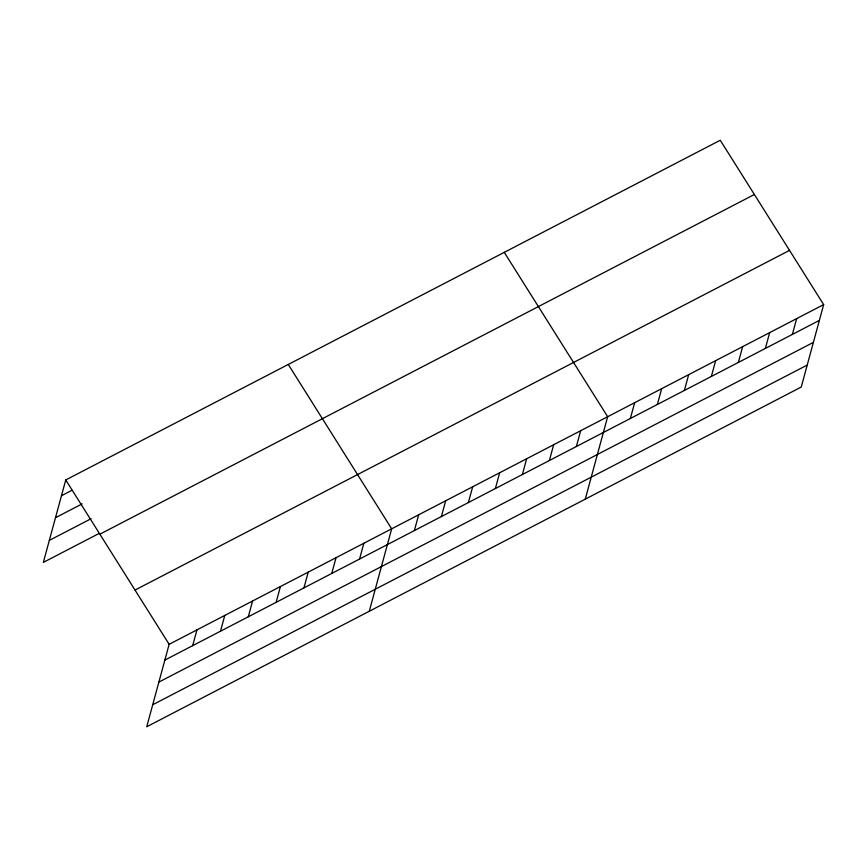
<?xml version="1.0" encoding="UTF-8"?>
<svg xmlns="http://www.w3.org/2000/svg" width="867" height="867" viewBox="0 0 867 867"><rect width="100%" height="100%" fill="white"/><g stroke="black" fill="none" stroke-linecap="round" stroke-linejoin="round"><path stroke-width="1.3" d="M823.65 304.61L169.141 644.311L146.74 726.752L801.249 387.05L823.65 304.61L720.26 140.248L65.751 479.95L43.35 562.39L98.979 533.508M192.669 645.655L196.95 629.875M220.489 631.219L224.77 615.44M248.298 616.784L252.59 601.004M276.118 602.348L280.409 586.569M303.938 587.913L308.218 572.122M331.747 573.466L336.038 557.687M359.567 559.031L363.858 543.251M369.277 611.257L391.667 528.816L288.277 364.443M414.383 530.582L418.674 514.803M441.379 516.569L445.671 500.79M468.375 502.557L472.667 486.777M495.382 488.544L499.663 472.764M522.378 474.531L526.67 458.751M549.375 460.518L553.666 444.738M576.371 446.505L580.662 430.726M585.258 499.154L607.659 416.713L504.269 252.351M630.374 418.479L634.655 402.7M657.37 404.466L661.662 388.687M684.366 390.453L688.658 374.674M711.363 376.441L715.654 360.661M738.37 362.439L742.651 346.648M765.366 348.426L769.658 332.635M792.362 334.413L796.654 318.623M61.459 495.729L71.896 490.31M55.488 517.718L82.137 503.89M49.321 540.39L91.057 518.737M99.868 534.191L754.377 194.49M135.024 590.069L789.534 250.379M164.849 660.09L819.358 320.4M158.878 682.091L813.387 342.389M152.711 704.752L807.231 365.061M65.751 479.95L169.141 644.311"/></g></svg>
